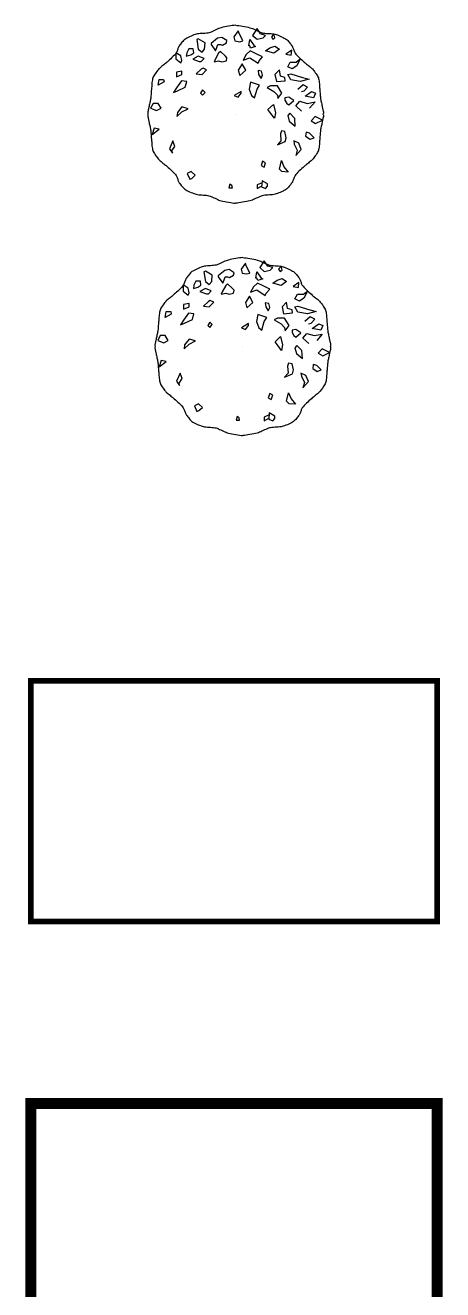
# Model space of a CAD drawing. Header units: metres. Extents: x 394605 to 1395358, y 4171135 to 6406139.
# Drawn here: x 1393841.7 to 1393860.6, y 4172673.3 to 4172730.7 of the extents above; entities that cross this region are included whole.
import ezdxf

# ---------------------------------------------------------------- set-up
doc = ezdxf.new("R2010")
doc.units = ezdxf.units.M
doc.header["$LTSCALE"] = 2
doc.linetypes.add('CACHE', pattern=[0.375, 0.25, -0.125])
doc.layers.add('Arbres_à_enjeux', color=6, linetype='Continuous')

# ---------------------------------------------------------------- blocks, each defined once
blk = doc.blocks.new('A$C5c3c03d5')
at = {"layer": 'Arbres_à_enjeux', "color": 96}
for p, q in [((1.996731147170067, 2.019111393485218), (1.996731147170067, 2.019111393485218)), ((3.328421296318993, 1.34375), (3.395921296207234, 1.203125))]:
    blk.add_line(p, q, dxfattribs=at)
for points in [[(1.991921296343207, 4.03912500012666), (1.959121056133881, 4.036199759691954), (1.921287894481793, 4.031602709088475), (1.879898148123175, 4.025601851753891), (1.836428154958412, 4.018465192057192), (1.792354252422228, 4.010460733901709), (1.749152777716517, 4.001856481656432), (1.708300068508834, 3.992920438759029), (1.671272462233901, 3.983920610509813), (1.639546296326444, 3.975124999880791), (1.61612294241786, 3.966899519786239), (1.589603909524158, 3.955788751598448), (1.560865740757436, 3.942641203757375), (1.530784979462624, 3.928305384237319), (1.500238168751821, 3.913629801012576), (1.470101851737127, 3.899462962988764), (1.441252571996301, 3.88665337767452), (1.414566872408614, 3.876049553975463), (1.390921296318993, 3.86849999986589), (1.364687928697094, 3.863140260800719), (1.333933984860778, 3.859184585046023), (1.299953703768551, 3.856224536895752), (1.264041323680431, 3.853851680178195), (1.227491083787754, 3.851657578721642), (1.191597222117707, 3.849233796354383), (1.157653978094459, 3.846171896439046), (1.126955589745194, 3.842063442803919), (1.100796296261251, 3.836499999742955), (1.075704218121246, 3.828944015782326), (1.046957819024101, 3.819068329874426), (1.015726851765066, 3.80728009250015), (0.9831810700707138, 3.793986454140395), (0.950490226270631, 3.779594564344734), (0.9188240740913898, 3.764511574059725), (0.8893523663282394, 3.749144632834941), (0.8632448560092598, 3.73390089161694), (0.8416712963953614, 3.719187499955297), (0.8269473593682051, 3.706859010737389), (0.8109538750723004, 3.691416066605598), (0.7942083333618939, 3.673609953839332), (0.7772282236255705, 3.654191958252341), (0.7605310357175767, 3.633913365658373), (0.7446342592593282, 3.6135254628025), (0.7300553841050714, 3.59377953549847), (0.717311899876222, 3.575426869094372), (0.7069212961941957, 3.559218749869615), (0.7000048011541367, 3.546107595786452), (0.6932189643848687, 3.530313314404339), (0.6865092592779547, 3.512613425962627), (0.6798211592249572, 3.49378545070067), (0.6731001371517777, 3.474606910254806), (0.6662916666828096, 3.455855323933065), (0.6593412207439542, 3.438308213371783), (0.6521942729596049, 3.422743098344654), (0.644796296255663, 3.409937500022352), (0.6271378600504249, 3.386592249386013), (0.6047880658879876, 3.361166237853467), (0.5789351852145046, 3.334386574104428), (0.5507674897089601, 3.306980366818607), (0.5214732510503381, 3.279674725607038), (0.4922407406847924, 3.253196759149432), (0.4642582305241376, 3.228273576591164), (0.4387139917816967, 3.205632287543267), (0.4167962963692844, 3.185999999754131), (0.4017664608545601, 3.173015603329986), (0.3839094650465995, 3.158511402551085), (0.3640740739647299, 3.142879629507661), (0.3431090535596013, 3.126512517221272), (0.3218631686177105, 3.109802297782153), (0.3011851850897074, 3.0931412037462), (0.2819238682277501, 3.076921467669308), (0.2649279835168272, 3.061535322107375), (0.2510462962090969, 3.047375000081956), (0.2364252400584519, 3.030369684565812), (0.2201056240592152, 3.010100994259119), (0.2027777777984738, 2.987377314828336), (0.1851320301648229, 2.963007030077279), (0.1678587105125189, 2.937798525206745), (0.1516481481958181, 2.912560184951872), (0.1371906721033156, 2.888100394513458), (0.1251766118220985, 2.865227537695318), (0.1162962962407619, 2.844750000163913), (0.1097474279813468, 2.823101808782667), (0.1043960906099528, 2.797508916351944), (0.1000601851847023, 2.769061342347413), (0.09655761322937906, 2.738849108107388), (0.09370627580210567, 2.70796223403886), (0.09132407396100461, 2.677490740548819), (0.08922890946269035, 2.64852464850992), (0.08723868313245475, 2.622153977863491), (0.08517129626125097, 2.599468749947846), (0.08309773658402264, 2.577925754245371), (0.08102726330980659, 2.552969693206251), (0.0789351852145046, 2.525578703731298), (0.07679681060835719, 2.49673092411831), (0.0745874485000968, 2.467404492199421), (0.07228240743279457, 2.438577546272427), (0.06985699594952166, 2.411228223703802), (0.06728652259334922, 2.38633466232568), (0.06454629637300968, 2.364874999970198), (0.06137825781479478, 2.346139231696725), (0.05709087802097201, 2.324574502650648), (0.05200925935059786, 2.300988425966352), (0.04645850486122072, 2.276188614312559), (0.04076371737755835, 2.250982681754977), (0.03524999995715916, 2.226178240496665), (0.03024245542474091, 2.202582904603332), (0.02606618660502136, 2.181004286743701), (0.02304629632271826, 2.162250000052154), (0.02034893678501248, 2.148538837209344), (0.01606927299872041, 2.131755143869668), (0.01105092582292855, 2.112986111082137), (0.006137517048045993, 2.093318929895759), (0.002172667998820543, 2.073840792290866), (0, 2.055638888850808), (0.0004631343763321638, 2.039800411555916), (0.004405692685395479, 2.0274125514552), (0.01267129625193775, 2.01956250006333), (0.004405692685395479, 2.01171244867146), (0.0004631343763321638, 1.999324588570744), (0, 1.983486111275852), (0.002172667998820543, 1.965284207835793), (0.006137517048045993, 1.94580606976524), (0.01105092582292855, 1.926138889044523), (0.01606927299872041, 1.90736985579133), (0.02034893678501248, 1.890586162451655), (0.02304629632271826, 1.876875000074506), (0.02606618660502136, 1.858120713382959), (0.03024245542474091, 1.836542095057666), (0.03524999995715916, 1.812946759164333), (0.04076371737755835, 1.788142318371683), (0.04645850486122072, 1.762936385348439), (0.05200925935059786, 1.738136574160308), (0.05709087802097201, 1.71455049701035), (0.06137825781479478, 1.692985767964274), (0.06454629637300968, 1.674250000156462), (0.06728652259334922, 1.65279033780098), (0.06985699594952166, 1.627896776422858), (0.07228240743279457, 1.600547453854233), (0.0745874485000968, 1.571720507461578), (0.07679681060835719, 1.542394075542688), (0.0789351852145046, 1.513546296395361), (0.08102726330980659, 1.486155306920409), (0.08309773658402264, 1.461199245415628), (0.08517129626125097, 1.439656250178814), (0.08723868313245475, 1.416971021797508), (0.08922890946269035, 1.39060035161674), (0.09132407396100461, 1.361634259112179), (0.09370627580210567, 1.331162765622139), (0.09655761322937906, 1.300275891553611), (0.1000601851847023, 1.270063657313585), (0.1043960906099528, 1.241616083774716), (0.1097474279813468, 1.216023190878332), (0.1162962962407619, 1.194374999962747), (0.1251766118220985, 1.173897462431341), (0.1371906721033156, 1.151024605613202), (0.1516481481958181, 1.126564814709127), (0.1678587105125189, 1.101326474454254), (0.1851320301648229, 1.07611796958372), (0.2027777777984738, 1.051747685298324), (0.2201056240592152, 1.02902400540188), (0.2364252400584519, 1.008755315560848), (0.2510462962090969, 0.9917500000447035), (0.2649279835168272, 0.9775896775536239), (0.2819238682277501, 0.9622035319916904), (0.3011851850897074, 0.9459837963804603), (0.3218631686177105, 0.929322702344507), (0.3431090535596013, 0.9126124829053879), (0.3640740739647299, 0.8962453701533377), (0.3839094650465995, 0.8806135975755751), (0.4017664608545601, 0.8661093963310122), (0.4167962963692844, 0.8531249999068677), (0.4387139917816967, 0.8334927125833929), (0.4642582305241376, 0.8108514230698347), (0.4922407406847924, 0.7859282405115664), (0.5214732510503381, 0.7594502745196223), (0.5507674897089601, 0.7321446328423917), (0.5789351852145046, 0.7047384260222316), (0.6047880658879876, 0.6779587618075311), (0.6271378600504249, 0.652532750274986), (0.644796296255663, 0.6291875001043081), (0.6521942729596049, 0.6163819013163447), (0.6593412207439542, 0.6008167867548764), (0.6662916666828096, 0.5832696757279336), (0.6731001371517777, 0.5645180898718536), (0.6798211592249572, 0.5453395489603281), (0.6865092592779547, 0.5265115741640329), (0.6932189643848687, 0.50881168525666), (0.7000048011541367, 0.4930174038745463), (0.7069212961941957, 0.4799062497913837), (0.717311899876222, 0.4636981310322881), (0.7300553841050714, 0.4453454646281898), (0.7446342592593282, 0.4255995368584991), (0.7605310357175767, 0.4052116340026259), (0.7772282236255705, 0.3849330418743193), (0.7942083333618939, 0.365515046287328), (0.8109538750723004, 0.3477089335210621), (0.8269473593682051, 0.3322659893892705), (0.8416712963953614, 0.3199375001713634), (0.8632448560092598, 0.3052241085097194), (0.8893523663282394, 0.2899803668260574), (0.9188240740913898, 0.2746134260669351), (0.950490226270631, 0.2595304353162646), (0.9831810700707138, 0.2451385459862649), (1.015726851765066, 0.2318449071608484), (1.046957819024101, 0.2200566702522337), (1.075704218121246, 0.2101809843443334), (1.100796296261251, 0.2026249999180436), (1.126955589745194, 0.1970615568570793), (1.157653978094459, 0.1929531036876142), (1.191597222117707, 0.1898912037722766), (1.227491083787754, 0.1874674209393561), (1.264041323680431, 0.1852733194828033), (1.299953703768551, 0.1829004627652466), (1.333933984860778, 0.1799404150806367), (1.364687928697094, 0.1759847393259406), (1.390921296318993, 0.170624999795109), (1.414566872408614, 0.1630754456855357), (1.441252571996301, 0.1524716219864786), (1.470101851737127, 0.1396620371378958), (1.500238168751821, 0.125495198648423), (1.530784979462624, 0.1108196158893406), (1.560865740757436, 0.09648379636928439), (1.589603909524158, 0.08333624806255102), (1.61612294241786, 0.07222547987475991), (1.639546296326444, 0.06399999978020787), (1.671272462233901, 0.05520438961684704), (1.708300068508834, 0.04620456090196967), (1.749152777716517, 0.03726851847022772), (1.792354252422228, 0.02866426622495055), (1.836428154958412, 0.02065980806946754), (1.879898148123175, 0.01352314790710807), (1.921287894481793, 0.007522290572524071), (1.959121056133881, 0.002925239969044924), (1.991921296343207, 0)], [(2.00067129638046, 4.03912500012666), (2.033471536356956, 4.036199759691954), (2.071304698241875, 4.031602709088475), (2.112694444367662, 4.025601851753891), (2.156164437532425, 4.018465192057192), (2.200238340301439, 4.010460733901709), (2.24343981477432, 4.001856481656432), (2.284292523982003, 3.992920438759029), (2.321320130256936, 3.983920610509813), (2.353046296397224, 3.975124999880791), (2.376469650305808, 3.966899519786239), (2.40298868319951, 3.955788751598448), (2.431726851966232, 3.942641203757375), (2.461807613261044, 3.928305384237319), (2.492354423971847, 3.913629801012576), (2.52249074075371, 3.899462962988764), (2.551340020494536, 3.88665337767452), (2.578025720082223, 3.876049553975463), (2.601671296404675, 3.86849999986589), (2.627904664026573, 3.863140260800719), (2.658658607630059, 3.859184585046023), (2.692638888955116, 3.856224536895752), (2.728551268810406, 3.853851680178195), (2.765101508935913, 3.851657578721642), (2.80099537037313, 3.849233796354383), (2.834938614629209, 3.846171896439046), (2.865637002745643, 3.842063442803919), (2.810921296244487, 3.773750000167638), (2.844671296188608, 3.720312499906868), (2.889671296346933, 3.754062499850988), (2.867171296384186, 3.844062500167638), (2.891796296229586, 3.836499999742955), (2.916888374602422, 3.828944015782326), (2.945634773699567, 3.819068329874426), (2.976865740725771, 3.80728009250015), (3.009411522652954, 3.793986454140395), (3.042102366220206, 3.779594564344734), (3.073768518632278, 3.764511574059725), (3.103240226395428, 3.749144632834941), (3.129347736714408, 3.73390089161694), (3.150921296328306, 3.719187499955297), (3.165645233122632, 3.706859010737389), (3.181638717418537, 3.691416066605598), (3.198384259361774, 3.673609953839332), (3.215364369098097, 3.654191958252341), (3.232061557006091, 3.633913365658373), (3.247958333231509, 3.6135254628025), (3.262537208618596, 3.59377953549847), (3.275280692847446, 3.575426869094372), (3.285671296296641, 3.559218749869615), (3.292587791569531, 3.546107595786452), (3.299373628338799, 3.530313314404339), (3.306083333445713, 3.512613425962627), (3.31277143349871, 3.49378545070067), (3.319492455339059, 3.474606910254806), (3.326300926040858, 3.455855323933065), (3.333251371746883, 3.438308213371783), (3.340398319531232, 3.422743098344654), (3.347796296235174, 3.409937500022352), (3.365454732440412, 3.386592249386013), (3.38780452683568, 3.361166237853467), (3.413657407509163, 3.334386574104428), (3.441825102781877, 3.306980366818607), (3.471119341673329, 3.279674725607038), (3.500351851806045, 3.253196759149432), (3.52833436219953, 3.228273576591164), (3.55387860070914, 3.205632287543267), (3.575796296354383, 3.185999999754131), (3.590826131636277, 3.173015603329986), (3.608683127677068, 3.158511402551085), (3.628518518526107, 3.142879629507661), (3.649483539164066, 3.126512517221272), (3.670729423873127, 3.109802297782153), (3.69140740740113, 3.0931412037462), (3.710668724263087, 3.076921467669308), (3.72766460897401, 3.061535322107375), (3.74154629628174, 3.047375000081956), (3.756167352432385, 3.030369684565812), (3.772486968431622, 3.010100994259119), (3.789814814925194, 2.987377314828336), (3.807460562326014, 2.963007030077279), (3.824733881978318, 2.937798525206745), (3.84094444452785, 2.912560184951872), (3.855401920387521, 2.888100394513458), (3.867415980901569, 2.865227537695318), (3.876296296250075, 2.844750000163913), (3.88284516450949, 2.823101808782667), (3.888196502113715, 2.797508916351944), (3.892532407306135, 2.769061342347413), (3.896034979494289, 2.738849108107388), (3.898886316921562, 2.70796223403886), (3.901268518529832, 2.677490740548819), (3.903363683028147, 2.64852464850992), (3.905353909358382, 2.622153977863491), (3.907421296229586, 2.599468749947846), (3.909494855906814, 2.577925754245371), (3.91156532918103, 2.552969693206251), (3.913657407509163, 2.525578703731298), (3.91579578188248, 2.49673092411831), (3.91800514399074, 2.467404492199421), (3.920310185290873, 2.438577546272427), (3.922735596774146, 2.411228223703802), (3.925306069897488, 2.38633466232568), (3.928046296350658, 2.364874999970198), (3.931214334676042, 2.346139231696725), (3.935501714702696, 2.324574502650648), (3.94058333337307, 2.300988425966352), (3.946134087862447, 2.276188614312559), (3.951828875113279, 2.250982681754977), (3.957342592533678, 2.226178240496665), (3.962350137066096, 2.202582904603332), (3.966526406118646, 2.181004286743701), (3.969546296400949, 2.162250000052154), (3.972243655705824, 2.148538837209344), (3.976523319724947, 2.131755143869668), (3.981541666667908, 2.112986111082137), (3.986455075442791, 2.093318929895759), (3.990419924492016, 2.073840792290866), (3.992592592490837, 2.055638888850808), (3.992129458114505, 2.039800411555916), (3.988186899805441, 2.0274125514552), (3.979921296238899, 2.01956250006333), (3.988186899805441, 2.01171244867146), (3.992129458114505, 1.999324588570744), (3.992592592490837, 1.983486111275852), (3.990419924492016, 1.965284207835793), (3.986455075442791, 1.94580606976524), (3.981541666667908, 1.926138889044523), (3.976523319724947, 1.90736985579133), (3.972243655705824, 1.890586162451655), (3.969546296400949, 1.876875000074506), (3.966526406118646, 1.858120713382959), (3.962350137066096, 1.836542095057666), (3.957342592533678, 1.812946759164333), (3.951828875113279, 1.788142318371683), (3.946134087862447, 1.762936385348439), (3.94058333337307, 1.738136574160308), (3.935501714702696, 1.71455049701035), (3.931214334676042, 1.692985767964274), (3.928046296350658, 1.674250000156462), (3.925306069897488, 1.65279033780098), (3.922735596774146, 1.627896776422858), (3.920310185290873, 1.600547453854233), (3.91800514399074, 1.571720507461578), (3.91579578188248, 1.542394075542688), (3.913657407509163, 1.513546296395361), (3.91156532918103, 1.486155306920409), (3.909494855906814, 1.461199245415628), (3.907421296229586, 1.439656250178814), (3.905353909358382, 1.416971021797508), (3.903363683028147, 1.39060035161674), (3.901268518529832, 1.361634259112179), (3.898886316921562, 1.331162765622139), (3.896034979494289, 1.300275891553611), (3.892532407306135, 1.270063657313585), (3.888196502113715, 1.241616083774716), (3.88284516450949, 1.216023190878332), (3.876296296250075, 1.194374999962747), (3.867415980901569, 1.173897462431341), (3.855401920387521, 1.151024605613202), (3.84094444452785, 1.126564814709127), (3.824733881978318, 1.101326474454254), (3.807460562326014, 1.07611796958372), (3.789814814925194, 1.051747685298324), (3.772486968431622, 1.02902400540188), (3.756167352432385, 1.008755315560848), (3.74154629628174, 0.9917500000447035), (3.72766460897401, 0.9775896775536239), (3.710668724263087, 0.9622035319916904), (3.69140740740113, 0.9459837963804603), (3.670729423873127, 0.929322702344507), (3.649483539164066, 0.9126124829053879), (3.628518518526107, 0.8962453701533377), (3.608683127677068, 0.8806135975755751), (3.590826131636277, 0.8661093963310122), (3.575796296354383, 0.8531249999068677), (3.55387860070914, 0.8334927125833929), (3.52833436219953, 0.8108514230698347), (3.500351851806045, 0.7859282405115664), (3.471119341673329, 0.7594502745196223), (3.441825102781877, 0.7321446328423917), (3.413657407509163, 0.7047384260222316), (3.38780452683568, 0.6779587618075311), (3.365454732440412, 0.652532750274986), (3.347796296235174, 0.6291875001043081), (3.340398319531232, 0.6163819013163447), (3.333251371746883, 0.6008167867548764), (3.326300926040858, 0.5832696757279336), (3.319492455339059, 0.5645180898718536), (3.31277143349871, 0.5453395489603281), (3.306083333445713, 0.5265115741640329), (3.299373628338799, 0.50881168525666), (3.292587791569531, 0.4930174038745463), (3.285671296296641, 0.4799062497913837), (3.275280692847446, 0.4636981310322881), (3.262537208618596, 0.4453454646281898), (3.247958333231509, 0.4255995368584991), (3.232061557006091, 0.4052116340026259), (3.215364369098097, 0.3849330418743193), (3.198384259361774, 0.365515046287328), (3.181638717418537, 0.3477089335210621), (3.165645233122632, 0.3322659893892705), (3.150921296328306, 0.3199375001713634), (3.129347736714408, 0.3052241085097194), (3.103240226395428, 0.2899803668260574), (3.073768518632278, 0.2746134260669351), (3.042102366220206, 0.2595304353162646), (3.009411522652954, 0.2451385459862649), (2.976865740725771, 0.2318449071608484), (2.945634773699567, 0.2200566702522337), (2.916888374602422, 0.2101809843443334), (2.891796296229586, 0.2026249999180436), (2.865637002745643, 0.1970615568570793), (2.834938614629209, 0.1929531036876142), (2.80099537037313, 0.1898912037722766), (2.765101508935913, 0.1874674209393561), (2.728551268810406, 0.1852733194828033), (2.692638888955116, 0.1829004627652466), (2.658658607630059, 0.1799404150806367), (2.627904664026573, 0.1759847393259406), (2.601671296404675, 0.170624999795109), (2.578025720082223, 0.1630754456855357), (2.551340020494536, 0.1524716219864786), (2.52249074075371, 0.1396620371378958), (2.492354423971847, 0.125495198648423), (2.461807613261044, 0.1108196158893406), (2.431726851966232, 0.09648379636928439), (2.40298868319951, 0.08333624806255102), (2.376469650305808, 0.07222547987475991), (2.353046296397224, 0.06399999978020787), (2.321320130256936, 0.05520438961684704), (2.284292523982003, 0.04620456090196967), (2.24343981477432, 0.03726851847022772), (2.200238340301439, 0.02866426622495055), (2.156164437532425, 0.02065980806946754), (2.112694444367662, 0.01352314790710807), (2.071304698241875, 0.007522290572524071), (2.033471536356956, 0.002925239969044924), (2.00067129638046, 0)], [(1.685921296244487, 3.765312499832362), (1.584671296412125, 3.745624999981374), (1.438421296188608, 3.624687499832362), (1.438421296188608, 3.604999999981374), (1.5396712962538, 3.461562499869615), (1.573421296197921, 3.534687499981374), (1.595921296393499, 3.604999999981374), (1.652171296300367, 3.604999999981374), (1.697171296225861, 3.588124999776483), (1.78717129630968, 3.641562500037253), (1.798421296291053, 3.694999999832362), (1.685921296244487, 3.765312499832362)], [(2.090921296272427, 3.666875000111759), (2.158421296393499, 3.683749999850988), (2.06842129630968, 3.877812500111759), (2.057171296328306, 3.914375000167638), (1.955921296263114, 3.773750000167638), (1.978421296225861, 3.683749999850988), (2.090921296272427, 3.666875000111759)], [(2.619671296328306, 3.754062499850988), (2.675921296235174, 3.810312499757856), (2.563421296188608, 3.844062500167638), (2.484671296318993, 3.967812499962747), (2.3834212962538, 3.810312499757856), (2.484671296318993, 3.720312499906868), (2.619671296328306, 3.754062499850988)], [(0.9771712962538004, 3.368749999906868), (1.044671296374872, 3.413749999832362), (1.033421296393499, 3.503750000149012), (0.9321712963283062, 3.503750000149012), (0.887171296402812, 3.413749999832362), (0.8759212961886078, 3.340625000186265), (0.9771712962538004, 3.368749999906868)], [(1.112171296263114, 3.714687500149012), (1.145921296207234, 3.498124999925494), (1.235921296291053, 3.430625000037253), (1.292171296197921, 3.498124999925494), (1.303421296412125, 3.641562500037253), (1.145921296207234, 3.728749999776483), (1.112171296263114, 3.714687500149012)], [(2.608421296346933, 3.320937499869615), (2.462171296356246, 3.394062499981374), (2.327171296346933, 3.461562499869615), (2.237171296263114, 3.377187499776483), (2.169671296374872, 3.250624999869615), (2.315921296365559, 3.304062500130385), (2.50717129628174, 3.177499999757856), (2.529671296244487, 3.233750000130385), (2.608421296346933, 3.320937499869615)], [(2.338421296328306, 3.520624999888241), (2.315921296365559, 3.574062500149012), (2.293421296402812, 3.574062500149012), (2.315921296365559, 3.714687500149012), (2.417171296197921, 3.574062500149012), (2.450921296374872, 3.554374999832362), (2.338421296328306, 3.520624999888241)], [(2.777171296300367, 3.529062499757856), (2.889671296346933, 3.562812500167638), (2.990921296412125, 3.495312499813735), (2.867171296384186, 3.405312499962747), (2.675921296235174, 3.458749999757856), (2.777171296300367, 3.529062499757856)], [(3.137171296402812, 3.3828125), (3.260921296197921, 3.363125000149012), (3.272171296412125, 3.472812499850988), (3.137171296402812, 3.3828125)], [(0.7521712963934988, 3.346249999944121), (0.6396712963469326, 3.416562499944121), (0.6396712963469326, 3.278750000055879), (0.7521712963934988, 3.18874999973923), (0.7746712963562459, 3.2421875), (0.7521712963934988, 3.346249999944121)], [(1.168421296402812, 3.214062499813735), (1.213421296328306, 3.214062499813735), (1.280921296216547, 3.287187499925494), (1.145921296207234, 3.340625000186265), (1.022171296412125, 3.267500000074506), (1.168421296402812, 3.214062499813735)], [(1.607171296374872, 3.230937500018626), (1.685921296244487, 3.211250000167638), (1.78717129630968, 3.230937500018626), (1.798421296291053, 3.298437499906868), (1.764671296346933, 3.334999999962747), (1.652171296300367, 3.441875000018626), (1.607171296374872, 3.405312499962747), (1.528421296272427, 3.264687499962747), (1.50592129630968, 3.211250000167638), (1.607171296374872, 3.230937500018626)], [(2.22592129628174, 3.022812500130385), (2.147171296412125, 3.163437500130385), (2.057171296328306, 3.022812500130385), (2.090921296272427, 2.899062499869615), (2.22592129628174, 3.022812500130385)], [(3.373421296244487, 3.205624999944121), (3.463421296328306, 3.278750000055879), (3.384671296225861, 3.115625000093132), (3.283421296393499, 3.04812499973923), (3.182171296328306, 3.098749999888241), (3.238421296235174, 3.205624999944121), (3.373421296244487, 3.205624999944121)], [(0.6509212963283062, 2.975000000093132), (0.6509212963283062, 2.868125000037253), (0.7746712963562459, 2.921562499832362), (0.7746712963562459, 2.994687499944121), (0.6509212963283062, 2.975000000093132)], [(1.2584212962538, 3.067812500055879), (1.213421296328306, 3.042499999981374), (1.10092129628174, 2.935624999925494), (1.235921296291053, 2.921562499832362), (1.337171296356246, 3.025624999776483), (1.2584212962538, 3.067812500055879)], [(2.585921296384186, 2.994687499944121), (2.50717129628174, 3.011562500149012), (2.518421296263114, 2.921562499832362), (2.574671296402812, 2.831562499981374), (2.608421296346933, 2.904687500093132), (2.585921296384186, 2.994687499944121)], [(3.125921296188608, 2.780937499832362), (3.114671296207234, 2.851249999832362), (3.013421296374872, 2.884999999776483), (2.990921296412125, 3.028437499888241), (2.889671296346933, 2.921562499832362), (2.923421296291053, 2.764062500093132), (3.125921296188608, 2.780937499832362)], [(3.182171296328306, 2.921562499832362), (3.249671296216547, 2.938437500037253), (3.519671296235174, 2.851249999832362), (3.665921296225861, 2.814687499776483), (3.463421296328306, 2.764062500093132), (3.249671296216547, 2.800625000149012), (3.182171296328306, 2.921562499832362)], [(0.3584212963469326, 2.811875000130385), (0.3696712963283062, 2.752812500111759), (0.234671296318993, 2.676874999888241), (0.2571712962817401, 2.811875000130385), (0.3584212963469326, 2.811875000130385)], [(0.8534212962258607, 2.634687500074506), (0.887171296402812, 2.761249999981374), (0.7634212963748723, 2.778125000186265), (0.6509212963283062, 2.617812499869615), (0.5834212962072343, 2.513749999925494), (0.6734212962910533, 2.547499999869615), (0.8534212962258607, 2.634687500074506)], [(2.428421296412125, 2.392812499776483), (2.484671296318993, 2.586875000037253), (2.540921296225861, 2.676874999888241), (2.338421296328306, 2.744374999776483), (2.304671296384186, 2.586875000037253), (2.360921296291053, 2.446250000037253), (2.428421296412125, 2.392812499776483)], [(2.9459212962538, 2.449062500149012), (2.957171296235174, 2.378750000149012), (3.047171296318993, 2.499687499832362), (2.9459212962538, 2.662812499795109), (2.78842129628174, 2.662812499795109), (2.709671296412125, 2.62624999973923), (2.867171296384186, 2.536249999888241), (2.9459212962538, 2.449062500149012)], [(3.497171296272427, 2.533437499776483), (3.553421296412125, 2.547499999869615), (3.63217129628174, 2.637500000186265), (3.530921296216547, 2.690937499981374), (3.407171296188608, 2.584062499925494)], [(1.303421296412125, 2.516562500037253), (1.247171296272427, 2.575625000055879), (1.202171296346933, 2.499687499832362), (1.247171296272427, 2.454687499906868), (1.303421296412125, 2.516562500037253)], [(2.057171296328306, 2.406874999869615), (2.124671296216547, 2.496875000186265), (2.124671296216547, 2.5390625), (1.967171296244487, 2.443437499925494), (2.057171296328306, 2.406874999869615)], [(3.159671296365559, 2.266249999869615), (3.204671296291053, 2.232499999925494), (3.317171296337619, 2.330937500111759), (3.204671296291053, 2.406874999869615), (3.114671296207234, 2.390000000130385), (3.114671296207234, 2.336562499869615), (3.159671296365559, 2.266249999869615)], [(3.497171296272427, 2.089062499813735), (3.362171296263114, 2.212812500074506), (3.452171296346933, 2.316875000018626), (3.620921296300367, 2.266249999869615), (3.800921296235174, 2.299999999813735), (3.677171296207234, 2.159374999813735)], [(3.812171296216547, 2.496875000186265), (3.767171296291053, 2.390000000130385), (3.575921296374872, 2.429374999832362), (3.722171296365559, 2.533437499776483), (3.812171296216547, 2.496875000186265)], [(0.2009212963748723, 2.105937500018626), (0.3021712962072343, 2.159374999813735), (0.234671296318993, 2.266249999869615), (0.1221712962724268, 2.266249999869615), (0.0659212963655591, 2.159374999813735), (0.2009212963748723, 2.105937500018626)], [(0.6734212962910533, 2.058124999981374), (0.6621712963096797, 1.968125000130385), (0.7746712963562459, 2.072187500074506), (0.9209212963469326, 2.145312500186265), (0.7746712963562459, 2.190312500111759), (0.6734212962910533, 2.058124999981374)], [(2.878421296365559, 1.931562500074506), (2.799671296263114, 2.038437500130385), (2.732171296374872, 2.125624999869615), (2.855921296402812, 2.243749999906868), (2.900921296328306, 2.055312499869615), (2.878421296365559, 1.931562500074506)], [(3.2271712962538, 2.041249999776483), (3.182171296328306, 1.99343749973923), (3.215921296272427, 1.864062500186265), (3.35092129628174, 1.751562499906868), (3.339671296300367, 1.925937499850988), (3.2271712962538, 2.041249999776483)], [(3.800921296235174, 1.965312500018626), (3.710921296384186, 1.869687499944121), (3.812171296216547, 1.807812499813735), (3.969671296188608, 1.883750000037253), (3.800921296235174, 1.965312500018626)], [(0.09967129630967975, 1.557500000111759), (0.2571712962817401, 1.681249999906868), (0.1446712962351739, 1.700937499757856), (0.09967129630967975, 1.557500000111759)], [(3.148421296384186, 1.487187500111759), (3.114671296207234, 1.627812500111759), (3.035921296337619, 1.644687499850988), (3.013421296374872, 1.574374999850988), (3.024671296356246, 1.416875000111759), (2.9459212962538, 1.326874999795109), (3.125921296188608, 1.397187499795109), (3.148421296384186, 1.487187500111759)], [(3.677171296207234, 1.591250000055879), (3.598421296337619, 1.610937499906868), (3.587171296356246, 1.520937500055879), (3.688421296188608, 1.450625000055879), (3.778421296272427, 1.487187500111759), (3.677171296207234, 1.591250000055879)], [(0.6171712963841856, 1.29031249973923), (0.5721712962258607, 1.416875000111759), (0.4934212963562459, 1.236874999944121), (0.5609212962444872, 1.1328125), (0.5496712962631136, 1.186249999795109), (0.6171712963841856, 1.29031249973923)], [(3.317171296337619, 1.416875000111759), (3.328421296318993, 1.34375), (3.395921296207234, 1.203125), (3.362171296263114, 1.07937499973923), (3.485921296291053, 1.222812499850988), (3.429671296384186, 1.363437499850988), (3.317171296337619, 1.416875000111759)], [(2.642171296291053, 0.8178125000558794), (2.675921296235174, 0.9190624998882413), (2.608421296346933, 0.9556249999441206), (2.574671296402812, 0.8543750001117587), (2.642171296291053, 0.8178125000558794)], [(3.092171296244487, 0.8290625000372529), (3.19342129630968, 0.7081249998882413), (3.047171296318993, 0.7221874999813735), (2.990921296412125, 0.7756249997764826), (3.035921296337619, 0.9668749999254942), (3.092171296244487, 0.8290625000372529)], [(1.078421296318993, 0.6349999997764826), (0.9884212962351739, 0.7221874999813735), (0.8984212963841856, 0.6715624998323619), (0.9546712962910533, 0.5449999999254942), (0.9996712962165475, 0.5646874997764826), (1.078421296318993, 0.6349999997764826)], [(1.910921296337619, 0.4015624998137355), (1.865921296412125, 0.4325000001117587), (1.843421296216547, 0.3453124999068677), (1.922171296318993, 0.3453124999068677), (1.910921296337619, 0.4015624998137355)], [(2.597171296365559, 0.4662500000558794), (2.484671296318993, 0.4184375000186265), (2.484671296318993, 0.3312499998137355), (2.585921296384186, 0.3903124998323619)], [(2.720921296393499, 0.4409374999813735), (2.597171296365559, 0.5112499999813735), (2.585921296384186, 0.3706249999813735), (2.675921296235174, 0.3340624999254942), (2.720921296393499, 0.3875000001862645), (2.720921296393499, 0.4409374999813735)]]:
    blk.add_lwpolyline(points, dxfattribs=at)

msp = doc.modelspace()

# ---------------------------------------------------------------- linework, layer by layer
at = {"color": 5, "const_width": 0.25}
msp.add_lwpolyline([(1393841.915280225, 4172700.974089809), (1393860.387072861, 4172700.974089809), (1393860.387072861, 4172690.048311017), (1393841.915280225, 4172690.048311017)], close=True, dxfattribs=at)
at = {"color": 6, "linetype": 'CACHE', "ltscale": 6, "const_width": 0.5}
msp.add_lwpolyline([(1393841.915280225, 4172681.783370513), (1393860.387072861, 4172681.783370513), (1393860.387072861, 4172670.857591722), (1393841.915280225, 4172670.857591722)], close=True, dxfattribs=at)
at = {"layer": 'Arbres_à_enjeux'}
for p, q in [((1393851.55170541, 4172716.150341986), (1393851.55170541, 4172716.150341986)), ((1393854.215085708, 4172714.799619199), (1393854.350085708, 4172714.518369199))]:
    msp.add_line(p, q, dxfattribs=at)
for points in [[(1393851.542085708, 4172720.190369199), (1393851.476485227, 4172720.184518719), (1393851.400818904, 4172720.175324617), (1393851.318039411, 4172720.163322903), (1393851.231099425, 4172720.149049583), (1393851.14295162, 4172720.133040667), (1393851.056548671, 4172720.115832163), (1393850.974843252, 4172720.097960077), (1393850.90078804, 4172720.07996042), (1393850.837335708, 4172720.062369199), (1393850.790489, 4172720.045918239), (1393850.737450934, 4172720.023696702), (1393850.679974597, 4172719.997401607), (1393850.619813074, 4172719.968729968), (1393850.558719453, 4172719.939378801), (1393850.498446819, 4172719.911045125), (1393850.440748259, 4172719.885425955), (1393850.38737686, 4172719.864218307), (1393850.340085708, 4172719.849119199), (1393850.287618973, 4172719.838399721), (1393850.226111085, 4172719.830488369), (1393850.158150523, 4172719.824568273), (1393850.086325763, 4172719.81982256), (1393850.013225283, 4172719.815434357), (1393849.941437559, 4172719.810586792), (1393849.873551071, 4172719.804462992), (1393849.812154295, 4172719.796246085), (1393849.759835708, 4172719.785119199), (1393849.709651551, 4172719.770007231), (1393849.652158753, 4172719.750255859), (1393849.589696819, 4172719.726679384), (1393849.524605255, 4172719.700092108), (1393849.459223568, 4172719.671308328), (1393849.395891263, 4172719.641142347), (1393849.336947848, 4172719.610408465), (1393849.284732827, 4172719.579920982), (1393849.241585708, 4172719.550494199), (1393849.212137834, 4172719.525837221), (1393849.180150865, 4172719.494951332), (1393849.146659782, 4172719.459339107), (1393849.112699562, 4172719.420503116), (1393849.079305187, 4172719.379945931), (1393849.047511634, 4172719.339170125), (1393849.018353883, 4172719.29967827), (1393848.992866915, 4172719.262972937), (1393848.972085708, 4172719.230556699), (1393848.958252718, 4172719.204334391), (1393848.944681044, 4172719.172745828), (1393848.931261634, 4172719.137346051), (1393848.917885434, 4172719.099690101), (1393848.90444339, 4172719.06133302), (1393848.890826449, 4172719.023829847), (1393848.876925557, 4172718.988735626), (1393848.862631661, 4172718.957605396), (1393848.847835708, 4172718.931994199), (1393848.812518835, 4172718.885303698), (1393848.767819247, 4172718.834451675), (1393848.716113486, 4172718.780892347), (1393848.659778095, 4172718.726079933), (1393848.601189617, 4172718.67146865), (1393848.542724597, 4172718.618512718), (1393848.486759576, 4172718.568666352), (1393848.435671099, 4172718.523383774), (1393848.391835708, 4172718.484119199), (1393848.361776037, 4172718.458150406), (1393848.326062045, 4172718.429142004), (1393848.286391263, 4172718.397878458), (1393848.244461222, 4172718.365144234), (1393848.201969452, 4172718.331723795), (1393848.160613485, 4172718.298401607), (1393848.122090852, 4172718.265962135), (1393848.088099082, 4172718.235189843), (1393848.060335708, 4172718.206869199), (1393848.031093595, 4172718.172858568), (1393847.998454363, 4172718.132321188), (1393847.963798671, 4172718.086873829), (1393847.928507176, 4172718.038133259), (1393847.893960536, 4172717.98771625), (1393847.861539412, 4172717.937239569), (1393847.832624459, 4172717.888319988), (1393847.808596339, 4172717.842574275), (1393847.790835708, 4172717.8016192), (1393847.777737971, 4172717.758322817), (1393847.767035296, 4172717.707137032), (1393847.758363486, 4172717.650241884), (1393847.751358342, 4172717.589817415), (1393847.745655667, 4172717.528043667), (1393847.740891263, 4172717.46710068), (1393847.736700934, 4172717.409168496), (1393847.732720481, 4172717.356427155), (1393847.728585708, 4172717.311056699), (1393847.724438588, 4172717.267970708), (1393847.720297642, 4172717.218058586), (1393847.716113486, 4172717.163276607), (1393847.711836736, 4172717.105581047), (1393847.707418012, 4172717.046928184), (1393847.70280793, 4172716.989274292), (1393847.697957107, 4172716.934575647), (1393847.69281616, 4172716.884788524), (1393847.687335708, 4172716.841869199), (1393847.680999631, 4172716.804397663), (1393847.672424871, 4172716.761268205), (1393847.662261634, 4172716.714096051), (1393847.651160125, 4172716.664496428), (1393847.63977055, 4172716.614084563), (1393847.628743115, 4172716.56447568), (1393847.618728026, 4172716.517285008), (1393847.610375488, 4172716.474127773), (1393847.604335708, 4172716.436619199), (1393847.598940989, 4172716.409196874), (1393847.590381661, 4172716.375629487), (1393847.580344967, 4172716.338091421), (1393847.570518149, 4172716.298757059), (1393847.562588451, 4172716.259800784), (1393847.558243115, 4172716.223396977), (1393847.559169384, 4172716.191720022), (1393847.567054501, 4172716.166944302), (1393847.583585708, 4172716.151244199), (1393847.567054501, 4172716.135544097), (1393847.559169384, 4172716.110768376), (1393847.558243115, 4172716.079091422), (1393847.562588451, 4172716.042687615), (1393847.570518149, 4172716.003731339), (1393847.580344967, 4172715.964396977), (1393847.590381661, 4172715.926858911), (1393847.598940989, 4172715.893291524), (1393847.604335708, 4172715.865869199), (1393847.610375488, 4172715.828360626), (1393847.618728026, 4172715.785203389), (1393847.628743115, 4172715.738012718), (1393847.63977055, 4172715.688403836), (1393847.651160125, 4172715.63799197), (1393847.662261634, 4172715.588392348), (1393847.672424871, 4172715.541220193), (1393847.680999631, 4172715.498090735), (1393847.687335708, 4172715.4606192), (1393847.69281616, 4172715.417699875), (1393847.697957107, 4172715.367912752), (1393847.70280793, 4172715.313214107), (1393847.707418012, 4172715.255560214), (1393847.711836736, 4172715.19690735), (1393847.716113486, 4172715.139211792), (1393847.720297642, 4172715.084429813), (1393847.724438588, 4172715.03451769), (1393847.728585708, 4172714.9914317), (1393847.732720481, 4172714.946061243), (1393847.736700934, 4172714.893319902), (1393847.740891263, 4172714.835387717), (1393847.745655667, 4172714.77444473), (1393847.751358342, 4172714.712670982), (1393847.758363486, 4172714.652246514), (1393847.767035296, 4172714.595351367), (1393847.777737971, 4172714.544165581), (1393847.790835708, 4172714.500869199), (1393847.808596339, 4172714.459914124), (1393847.832624459, 4172714.41416841), (1393847.861539412, 4172714.365248829), (1393847.893960536, 4172714.314772148), (1393847.928507176, 4172714.264355138), (1393847.963798671, 4172714.21561457), (1393847.998454363, 4172714.17016721), (1393848.031093595, 4172714.12962983), (1393848.060335708, 4172714.095619199), (1393848.088099082, 4172714.067298554), (1393848.122090852, 4172714.036526263), (1393848.160613485, 4172714.004086792), (1393848.201969452, 4172713.970764604), (1393848.244461222, 4172713.937344165), (1393848.286391263, 4172713.90460994), (1393848.326062045, 4172713.873346394), (1393848.361776037, 4172713.844337992), (1393848.391835708, 4172713.818369199), (1393848.435671099, 4172713.779104624), (1393848.486759576, 4172713.733822045), (1393848.542724597, 4172713.68397568), (1393848.601189617, 4172713.631019748), (1393848.659778095, 4172713.576408465), (1393848.716113486, 4172713.521596051), (1393848.767819247, 4172713.468036723), (1393848.812518835, 4172713.4171847), (1393848.847835708, 4172713.370494199), (1393848.862631661, 4172713.344883002), (1393848.876925557, 4172713.313752773), (1393848.890826449, 4172713.278658551), (1393848.90444339, 4172713.241155379), (1393848.917885434, 4172713.202798297), (1393848.931261634, 4172713.165142348), (1393848.944681044, 4172713.12974257), (1393848.958252718, 4172713.098154007), (1393848.972085708, 4172713.071931699), (1393848.992866915, 4172713.039515461), (1393849.018353883, 4172713.002810128), (1393849.047511634, 4172712.963318273), (1393849.079305187, 4172712.922542467), (1393849.112699562, 4172712.881985283), (1393849.146659782, 4172712.843149292), (1393849.180150865, 4172712.807537066), (1393849.212137834, 4172712.776651178), (1393849.241585708, 4172712.7519942), (1393849.284732827, 4172712.722567416), (1393849.336947848, 4172712.692079933), (1393849.395891263, 4172712.661346051), (1393849.459223568, 4172712.63118007), (1393849.524605255, 4172712.602396291), (1393849.589696819, 4172712.575809014), (1393849.652158753, 4172712.55223254), (1393849.709651551, 4172712.532481168), (1393849.759835708, 4172712.517369199), (1393849.812154295, 4172712.506242313), (1393849.873551071, 4172712.498025407), (1393849.941437559, 4172712.491901607), (1393850.013225283, 4172712.487054041), (1393850.086325763, 4172712.482665838), (1393850.158150523, 4172712.477920125), (1393850.226111085, 4172712.472000029), (1393850.287618973, 4172712.464088678), (1393850.340085708, 4172712.453369199), (1393850.38737686, 4172712.438270091), (1393850.440748259, 4172712.417062443), (1393850.498446819, 4172712.391443274), (1393850.558719453, 4172712.363109597), (1393850.619813074, 4172712.333758431), (1393850.679974597, 4172712.305086792), (1393850.737450934, 4172712.278791695), (1393850.790489, 4172712.256570159), (1393850.837335708, 4172712.240119199), (1393850.90078804, 4172712.222527978), (1393850.974843252, 4172712.204528321), (1393851.056548671, 4172712.186656236), (1393851.14295162, 4172712.169447732), (1393851.231099425, 4172712.153438815), (1393851.318039411, 4172712.139165495), (1393851.400818904, 4172712.12716378), (1393851.476485227, 4172712.117969679), (1393851.542085708, 4172712.112119199)], [(1393851.740085708, 4172719.445869199), (1393851.875085708, 4172719.479619199), (1393851.695085708, 4172719.867744199), (1393851.672585708, 4172719.9408692), (1393851.470085708, 4172719.6596192), (1393851.515085708, 4172719.479619199), (1393851.740085708, 4172719.445869199)], [(1393851.559585708, 4172720.190369199), (1393851.625186188, 4172720.184518719), (1393851.700852512, 4172720.175324617), (1393851.783632004, 4172720.163322903), (1393851.87057199, 4172720.149049583), (1393851.958719796, 4172720.133040667), (1393852.045122745, 4172720.115832163), (1393852.126828163, 4172720.097960077), (1393852.200883376, 4172720.07996042), (1393852.264335708, 4172720.062369199), (1393852.311182416, 4172720.045918239), (1393852.364220482, 4172720.023696702), (1393852.421696819, 4172719.997401607), (1393852.481858342, 4172719.968729968), (1393852.542951963, 4172719.939378801), (1393852.603224597, 4172719.911045125), (1393852.660923156, 4172719.885425955), (1393852.714294555, 4172719.864218307), (1393852.761585708, 4172719.849119199), (1393852.814052443, 4172719.838399721), (1393852.87556033, 4172719.830488369), (1393852.943520893, 4172719.824568273), (1393853.015345653, 4172719.81982256), (1393853.088446133, 4172719.815434357), (1393853.160233856, 4172719.810586792), (1393853.228120344, 4172719.804462992), (1393853.289517121, 4172719.796246085), (1393853.180085708, 4172719.6596192), (1393853.247585708, 4172719.552744199), (1393853.337585708, 4172719.620244199), (1393853.292585708, 4172719.8002442), (1393853.341835708, 4172719.785119199), (1393853.392019864, 4172719.770007231), (1393853.449512663, 4172719.750255859), (1393853.511974597, 4172719.726679384), (1393853.577066161, 4172719.700092108), (1393853.642447848, 4172719.671308328), (1393853.705780152, 4172719.641142347), (1393853.764723568, 4172719.610408465), (1393853.816938589, 4172719.579920982), (1393853.860085708, 4172719.550494199), (1393853.889533581, 4172719.525837221), (1393853.92152055, 4172719.494951332), (1393853.955011634, 4172719.459339107), (1393853.988971853, 4172719.420503116), (1393854.022366229, 4172719.379945931), (1393854.054159782, 4172719.339170125), (1393854.083317532, 4172719.29967827), (1393854.108804501, 4172719.262972937), (1393854.129585708, 4172719.230556699), (1393854.143418698, 4172719.204334391), (1393854.156990372, 4172719.172745828), (1393854.170409782, 4172719.137346051), (1393854.183785982, 4172719.099690101), (1393854.197228026, 4172719.06133302), (1393854.210844967, 4172719.023829847), (1393854.224745859, 4172718.988735626), (1393854.239039754, 4172718.957605396), (1393854.253835708, 4172718.931994199), (1393854.28915258, 4172718.885303698), (1393854.333852169, 4172718.834451675), (1393854.38555793, 4172718.780892347), (1393854.441893321, 4172718.726079933), (1393854.500481799, 4172718.67146865), (1393854.558946819, 4172718.618512718), (1393854.61491184, 4172718.568666352), (1393854.666000317, 4172718.523383774), (1393854.709835708, 4172718.484119199), (1393854.739895378, 4172718.458150406), (1393854.775609371, 4172718.429142004), (1393854.815280152, 4172718.397878458), (1393854.857210194, 4172718.365144234), (1393854.899701963, 4172718.331723795), (1393854.94105793, 4172718.298401607), (1393854.979580564, 4172718.265962135), (1393855.013572333, 4172718.235189843), (1393855.041335708, 4172718.206869199), (1393855.07057782, 4172718.172858568), (1393855.103217052, 4172718.132321188), (1393855.137872745, 4172718.086873829), (1393855.17316424, 4172718.038133259), (1393855.207710879, 4172717.98771625), (1393855.240132004, 4172717.937239569), (1393855.269046956, 4172717.888319988), (1393855.293075077, 4172717.842574275), (1393855.310835708, 4172717.8016192), (1393855.323933444, 4172717.758322817), (1393855.334636119, 4172717.707137032), (1393855.34330793, 4172717.650241884), (1393855.350313074, 4172717.589817415), (1393855.356015749, 4172717.528043667), (1393855.360780152, 4172717.46710068), (1393855.364970481, 4172717.409168496), (1393855.368950934, 4172717.356427155), (1393855.373085708, 4172717.311056699), (1393855.377232827, 4172717.267970708), (1393855.381373774, 4172717.218058586), (1393855.38555793, 4172717.163276607), (1393855.389834679, 4172717.105581047), (1393855.394253403, 4172717.046928184), (1393855.398863486, 4172716.989274292), (1393855.403714309, 4172716.934575647), (1393855.408855255, 4172716.884788524), (1393855.414335708, 4172716.841869199), (1393855.420671785, 4172716.804397663), (1393855.429246545, 4172716.761268205), (1393855.439409782, 4172716.714096051), (1393855.450511291, 4172716.664496428), (1393855.461900865, 4172716.614084563), (1393855.4729283, 4172716.56447568), (1393855.482943389, 4172716.517285008), (1393855.491295927, 4172716.474127773), (1393855.497335708, 4172716.436619199), (1393855.502730427, 4172716.409196874), (1393855.511289755, 4172716.375629487), (1393855.521326449, 4172716.338091421), (1393855.531153266, 4172716.298757059), (1393855.539082964, 4172716.259800784), (1393855.5434283, 4172716.223396977), (1393855.542502031, 4172716.191720022), (1393855.534616915, 4172716.166944302), (1393855.518085708, 4172716.151244199), (1393855.534616915, 4172716.135544097), (1393855.542502031, 4172716.110768376), (1393855.5434283, 4172716.079091422), (1393855.539082964, 4172716.042687615), (1393855.531153266, 4172716.003731339), (1393855.521326449, 4172715.964396977), (1393855.511289755, 4172715.926858911), (1393855.502730427, 4172715.893291524), (1393855.497335708, 4172715.865869199), (1393855.491295927, 4172715.828360626), (1393855.482943389, 4172715.785203389), (1393855.4729283, 4172715.738012718), (1393855.461900865, 4172715.688403836), (1393855.450511291, 4172715.63799197), (1393855.439409782, 4172715.588392348), (1393855.429246545, 4172715.541220193), (1393855.420671785, 4172715.498090735), (1393855.414335708, 4172715.4606192), (1393855.408855255, 4172715.417699875), (1393855.403714309, 4172715.367912752), (1393855.398863486, 4172715.313214107), (1393855.394253403, 4172715.255560214), (1393855.389834679, 4172715.19690735), (1393855.38555793, 4172715.139211792), (1393855.381373774, 4172715.084429813), (1393855.377232827, 4172715.03451769), (1393855.373085708, 4172714.9914317), (1393855.368950934, 4172714.946061243), (1393855.364970481, 4172714.893319902), (1393855.360780152, 4172714.835387717), (1393855.356015749, 4172714.77444473), (1393855.350313074, 4172714.712670982), (1393855.34330793, 4172714.652246514), (1393855.334636119, 4172714.595351367), (1393855.323933444, 4172714.544165581), (1393855.310835708, 4172714.500869199), (1393855.293075077, 4172714.459914124), (1393855.269046956, 4172714.41416841), (1393855.240132004, 4172714.365248829), (1393855.207710879, 4172714.314772148), (1393855.17316424, 4172714.264355138), (1393855.137872745, 4172714.21561457), (1393855.103217052, 4172714.17016721), (1393855.07057782, 4172714.12962983), (1393855.041335708, 4172714.095619199), (1393855.013572333, 4172714.067298554), (1393854.979580564, 4172714.036526263), (1393854.94105793, 4172714.004086792), (1393854.899701963, 4172713.970764604), (1393854.857210194, 4172713.937344165), (1393854.815280152, 4172713.90460994), (1393854.775609371, 4172713.873346394), (1393854.739895378, 4172713.844337992), (1393854.709835708, 4172713.818369199), (1393854.666000317, 4172713.779104624), (1393854.61491184, 4172713.733822045), (1393854.558946819, 4172713.68397568), (1393854.500481799, 4172713.631019748), (1393854.441893321, 4172713.576408465), (1393854.38555793, 4172713.521596051), (1393854.333852169, 4172713.468036723), (1393854.28915258, 4172713.4171847), (1393854.253835708, 4172713.370494199), (1393854.239039754, 4172713.344883002), (1393854.224745859, 4172713.313752773), (1393854.210844967, 4172713.278658551), (1393854.197228026, 4172713.241155379), (1393854.183785982, 4172713.202798297), (1393854.170409782, 4172713.165142348), (1393854.156990372, 4172713.12974257), (1393854.143418698, 4172713.098154007), (1393854.129585708, 4172713.071931699), (1393854.108804501, 4172713.039515461), (1393854.083317532, 4172713.002810128), (1393854.054159782, 4172712.963318273), (1393854.022366229, 4172712.922542467), (1393853.988971853, 4172712.881985283), (1393853.955011634, 4172712.843149292), (1393853.92152055, 4172712.807537066), (1393853.889533581, 4172712.776651178), (1393853.860085708, 4172712.7519942), (1393853.816938589, 4172712.722567416), (1393853.764723568, 4172712.692079933), (1393853.705780152, 4172712.661346051), (1393853.642447848, 4172712.63118007), (1393853.577066161, 4172712.602396291), (1393853.511974597, 4172712.575809014), (1393853.449512663, 4172712.55223254), (1393853.392019864, 4172712.532481168), (1393853.341835708, 4172712.517369199), (1393853.289517121, 4172712.506242313), (1393853.228120344, 4172712.498025407), (1393853.160233856, 4172712.491901607), (1393853.088446133, 4172712.487054041), (1393853.015345653, 4172712.482665838), (1393852.943520893, 4172712.477920125), (1393852.87556033, 4172712.472000029), (1393852.814052443, 4172712.464088678), (1393852.761585708, 4172712.453369199), (1393852.714294555, 4172712.438270091), (1393852.660923156, 4172712.417062443), (1393852.603224597, 4172712.391443274), (1393852.542951963, 4172712.363109597), (1393852.481858342, 4172712.333758431), (1393852.421696819, 4172712.305086792), (1393852.364220482, 4172712.278791695), (1393852.311182416, 4172712.256570159), (1393852.264335708, 4172712.240119199), (1393852.200883376, 4172712.222527978), (1393852.126828163, 4172712.204528321), (1393852.045122745, 4172712.186656236), (1393851.958719796, 4172712.169447732), (1393851.87057199, 4172712.153438815), (1393851.783632004, 4172712.139165495), (1393851.700852512, 4172712.12716378), (1393851.625186188, 4172712.117969679), (1393851.559585708, 4172712.112119199)], [(1393852.797585708, 4172719.620244199), (1393852.910085708, 4172719.732744199), (1393852.685085708, 4172719.8002442), (1393852.527585708, 4172720.047744199), (1393852.325085708, 4172719.732744199), (1393852.527585708, 4172719.552744199), (1393852.797585708, 4172719.620244199)], [(1393849.782585708, 4172719.5414942), (1393849.850085708, 4172719.108369199), (1393850.030085708, 4172718.973369199), (1393850.142585708, 4172719.108369199), (1393850.165085708, 4172719.395244199), (1393849.850085708, 4172719.569619199), (1393849.782585708, 4172719.5414942)], [(1393850.930085708, 4172719.642744199), (1393850.727585708, 4172719.603369199), (1393850.435085708, 4172719.361494199), (1393850.435085708, 4172719.322119199), (1393850.637585708, 4172719.035244199), (1393850.705085708, 4172719.181494199), (1393850.750085708, 4172719.322119199), (1393850.862585708, 4172719.322119199), (1393850.952585708, 4172719.288369199), (1393851.132585708, 4172719.395244199), (1393851.155085708, 4172719.502119199), (1393850.930085708, 4172719.642744199)], [(1393852.235085708, 4172719.153369199), (1393852.190085708, 4172719.2602442), (1393852.145085708, 4172719.2602442), (1393852.190085708, 4172719.5414942), (1393852.392585708, 4172719.2602442), (1393852.460085708, 4172719.220869199), (1393852.235085708, 4172719.153369199)], [(1393849.062585708, 4172718.804619199), (1393848.837585708, 4172718.945244199), (1393848.837585708, 4172718.669619199), (1393849.062585708, 4172718.489619199), (1393849.107585708, 4172718.596494199), (1393849.062585708, 4172718.804619199)], [(1393849.512585708, 4172718.849619199), (1393849.647585708, 4172718.939619199), (1393849.625085708, 4172719.1196192), (1393849.422585708, 4172719.1196192), (1393849.332585708, 4172718.939619199), (1393849.310085708, 4172718.7933692), (1393849.512585708, 4172718.849619199)], [(1393849.895085708, 4172718.540244199), (1393849.985085708, 4172718.540244199), (1393850.120085708, 4172718.686494199), (1393849.850085708, 4172718.7933692), (1393849.602585708, 4172718.647119199), (1393849.895085708, 4172718.540244199)], [(1393850.772585708, 4172718.573994199), (1393850.930085708, 4172718.5346192), (1393851.132585708, 4172718.573994199), (1393851.155085708, 4172718.708994199), (1393851.087585708, 4172718.782119199), (1393850.862585708, 4172718.995869199), (1393850.772585708, 4172718.922744199), (1393850.615085708, 4172718.641494199), (1393850.570085708, 4172718.5346192), (1393850.772585708, 4172718.573994199)], [(1393852.775085708, 4172718.753994199), (1393852.482585708, 4172718.900244199), (1393852.212585708, 4172719.035244199), (1393852.032585708, 4172718.866494199), (1393851.897585708, 4172718.613369199), (1393852.190085708, 4172718.7202442), (1393852.572585708, 4172718.467119199), (1393852.617585708, 4172718.5796192), (1393852.775085708, 4172718.753994199)], [(1393853.112585708, 4172719.170244199), (1393853.337585708, 4172719.2377442), (1393853.540085708, 4172719.102744199), (1393853.292585708, 4172718.922744199), (1393852.910085708, 4172719.029619199), (1393853.112585708, 4172719.170244199)], [(1393853.832585708, 4172718.877744199), (1393854.080085708, 4172718.8383692), (1393854.102585708, 4172719.057744199), (1393853.832585708, 4172718.877744199)], [(1393850.075085708, 4172718.247744199), (1393849.985085708, 4172718.197119199), (1393849.760085708, 4172717.983369199), (1393850.030085708, 4172717.955244199), (1393850.232585708, 4172718.163369199), (1393850.075085708, 4172718.247744199)], [(1393852.010085708, 4172718.1577442), (1393851.852585708, 4172718.4389942), (1393851.672585708, 4172718.1577442), (1393851.740085708, 4172717.910244199), (1393852.010085708, 4172718.1577442)], [(1393854.305085708, 4172718.523369199), (1393854.485085708, 4172718.669619199), (1393854.327585708, 4172718.343369199), (1393854.125085708, 4172718.208369199), (1393853.922585708, 4172718.309619199), (1393854.035085708, 4172718.523369199), (1393854.305085708, 4172718.523369199)], [(1393848.275085708, 4172717.7358692), (1393848.297585708, 4172717.617744199), (1393848.027585708, 4172717.465869199), (1393848.072585708, 4172717.7358692), (1393848.275085708, 4172717.7358692)], [(1393849.265085708, 4172717.381494199), (1393849.332585708, 4172717.634619199), (1393849.085085708, 4172717.6683692), (1393848.860085708, 4172717.347744199), (1393848.725085708, 4172717.139619199), (1393848.905085708, 4172717.207119199), (1393849.265085708, 4172717.381494199)], [(1393848.860085708, 4172718.062119199), (1393848.860085708, 4172717.848369199), (1393849.107585708, 4172717.955244199), (1393849.107585708, 4172718.101494199), (1393848.860085708, 4172718.062119199)], [(1393852.730085708, 4172718.101494199), (1393852.572585708, 4172718.1352442), (1393852.595085708, 4172717.955244199), (1393852.707585708, 4172717.775244199), (1393852.775085708, 4172717.921494199), (1393852.730085708, 4172718.101494199)], [(1393853.810085708, 4172717.673994199), (1393853.787585708, 4172717.814619199), (1393853.585085708, 4172717.882119199), (1393853.540085708, 4172718.168994199), (1393853.337585708, 4172717.955244199), (1393853.405085708, 4172717.640244199), (1393853.810085708, 4172717.673994199)], [(1393853.922585708, 4172717.955244199), (1393854.057585708, 4172717.988994199), (1393854.597585708, 4172717.814619199), (1393854.890085708, 4172717.741494199), (1393854.485085708, 4172717.640244199), (1393854.057585708, 4172717.7133692), (1393853.922585708, 4172717.955244199)], [(1393850.165085708, 4172717.145244199), (1393850.052585708, 4172717.263369199), (1393849.962585708, 4172717.111494199), (1393850.052585708, 4172717.021494199), (1393850.165085708, 4172717.145244199)], [(1393851.672585708, 4172716.925869199), (1393851.807585708, 4172717.1058692), (1393851.807585708, 4172717.190244199), (1393851.492585708, 4172716.998994199), (1393851.672585708, 4172716.925869199)], [(1393852.415085708, 4172716.897744199), (1393852.527585708, 4172717.285869199), (1393852.640085708, 4172717.465869199), (1393852.235085708, 4172717.600869199), (1393852.167585708, 4172717.285869199), (1393852.280085708, 4172717.004619199), (1393852.415085708, 4172716.897744199)], [(1393853.450085708, 4172717.0102442), (1393853.472585708, 4172716.8696192), (1393853.652585708, 4172717.111494199), (1393853.450085708, 4172717.437744199), (1393853.135085708, 4172717.437744199), (1393852.977585708, 4172717.364619199), (1393853.292585708, 4172717.184619199), (1393853.450085708, 4172717.0102442)], [(1393854.552585708, 4172717.178994199), (1393854.665085708, 4172717.207119199), (1393854.822585708, 4172717.3871192), (1393854.620085708, 4172717.493994199), (1393854.372585708, 4172717.280244199)], [(1393855.182585708, 4172717.1058692), (1393855.092585708, 4172716.8921192), (1393854.710085708, 4172716.970869199), (1393855.002585708, 4172717.178994199), (1393855.182585708, 4172717.1058692)], [(1393847.960085708, 4172716.323994199), (1393848.162585708, 4172716.430869199), (1393848.027585708, 4172716.644619199), (1393847.802585708, 4172716.644619199), (1393847.690085708, 4172716.430869199), (1393847.960085708, 4172716.323994199)], [(1393848.905085708, 4172716.228369199), (1393848.882585708, 4172716.0483692), (1393849.107585708, 4172716.256494199), (1393849.400085708, 4172716.4027442), (1393849.107585708, 4172716.492744199), (1393848.905085708, 4172716.228369199)], [(1393853.315085708, 4172715.975244199), (1393853.157585708, 4172716.1889942), (1393853.022585708, 4172716.363369199), (1393853.270085708, 4172716.599619199), (1393853.360085708, 4172716.222744199), (1393853.315085708, 4172715.975244199)], [(1393853.877585708, 4172716.644619199), (1393853.967585708, 4172716.577119199), (1393854.192585708, 4172716.773994199), (1393853.967585708, 4172716.925869199), (1393853.787585708, 4172716.8921192), (1393853.787585708, 4172716.785244199), (1393853.877585708, 4172716.644619199)], [(1393854.552585708, 4172716.290244199), (1393854.282585708, 4172716.537744199), (1393854.462585708, 4172716.745869199), (1393854.800085708, 4172716.644619199), (1393855.160085708, 4172716.712119199), (1393854.912585708, 4172716.430869199)], [(1393854.012585708, 4172716.194619199), (1393853.922585708, 4172716.098994199), (1393853.990085708, 4172715.8402442), (1393854.260085708, 4172715.615244199), (1393854.237585708, 4172715.963994199), (1393854.012585708, 4172716.194619199)], [(1393855.160085708, 4172716.042744199), (1393854.980085708, 4172715.851494199), (1393855.182585708, 4172715.727744199), (1393855.497585708, 4172715.879619199), (1393855.160085708, 4172716.042744199)], [(1393847.757585708, 4172715.227119199), (1393848.072585708, 4172715.474619199), (1393847.847585708, 4172715.513994199), (1393847.757585708, 4172715.227119199)], [(1393853.855085708, 4172715.086494199), (1393853.787585708, 4172715.367744199), (1393853.630085708, 4172715.401494199), (1393853.585085708, 4172715.260869199), (1393853.607585708, 4172714.945869199), (1393853.450085708, 4172714.765869199), (1393853.810085708, 4172714.906494199), (1393853.855085708, 4172715.086494199)], [(1393854.912585708, 4172715.294619199), (1393854.755085708, 4172715.333994199), (1393854.732585708, 4172715.153994199), (1393854.935085708, 4172715.013369199), (1393855.115085708, 4172715.086494199), (1393854.912585708, 4172715.294619199)], [(1393848.792585708, 4172714.692744199), (1393848.702585708, 4172714.945869199), (1393848.545085708, 4172714.585869199), (1393848.680085708, 4172714.377744199), (1393848.657585708, 4172714.484619199), (1393848.792585708, 4172714.692744199)], [(1393854.192585708, 4172714.945869199), (1393854.215085708, 4172714.799619199), (1393854.350085708, 4172714.518369199), (1393854.282585708, 4172714.270869199), (1393854.530085708, 4172714.557744199), (1393854.417585708, 4172714.838994199), (1393854.192585708, 4172714.945869199)], [(1393852.842585708, 4172713.747744199), (1393852.910085708, 4172713.950244199), (1393852.775085708, 4172714.023369199), (1393852.707585708, 4172713.820869199), (1393852.842585708, 4172713.747744199)], [(1393853.742585708, 4172713.770244199), (1393853.945085708, 4172713.528369199), (1393853.652585708, 4172713.556494199), (1393853.540085708, 4172713.663369199), (1393853.630085708, 4172714.045869199), (1393853.742585708, 4172713.770244199)], [(1393849.715085708, 4172713.382119199), (1393849.535085708, 4172713.556494199), (1393849.355085708, 4172713.455244199), (1393849.467585708, 4172713.202119199), (1393849.557585708, 4172713.241494199), (1393849.715085708, 4172713.382119199)], [(1393852.752585708, 4172713.044619199), (1393852.527585708, 4172712.948994199), (1393852.527585708, 4172712.774619199), (1393852.730085708, 4172712.892744199)], [(1393853.000085708, 4172712.993994199), (1393852.752585708, 4172713.134619199), (1393852.730085708, 4172712.853369199), (1393852.910085708, 4172712.780244199), (1393853.000085708, 4172712.8871192), (1393853.000085708, 4172712.993994199)], [(1393851.380085708, 4172712.915244199), (1393851.290085708, 4172712.977119199), (1393851.245085708, 4172712.802744199), (1393851.402585708, 4172712.802744199), (1393851.380085708, 4172712.915244199)]]:
    msp.add_lwpolyline(points, dxfattribs=at)

# ---------------------------------------------------------------- block references
at = {"layer": 'Arbres_à_enjeux', "color": 96, "xscale": 2, "yscale": 2, "zscale": 2}
msp.add_blockref('A$C5c3c03d5', (1393847.231540908, 4172722.658677428), dxfattribs=at)

doc.saveas('drawing.dxf')
